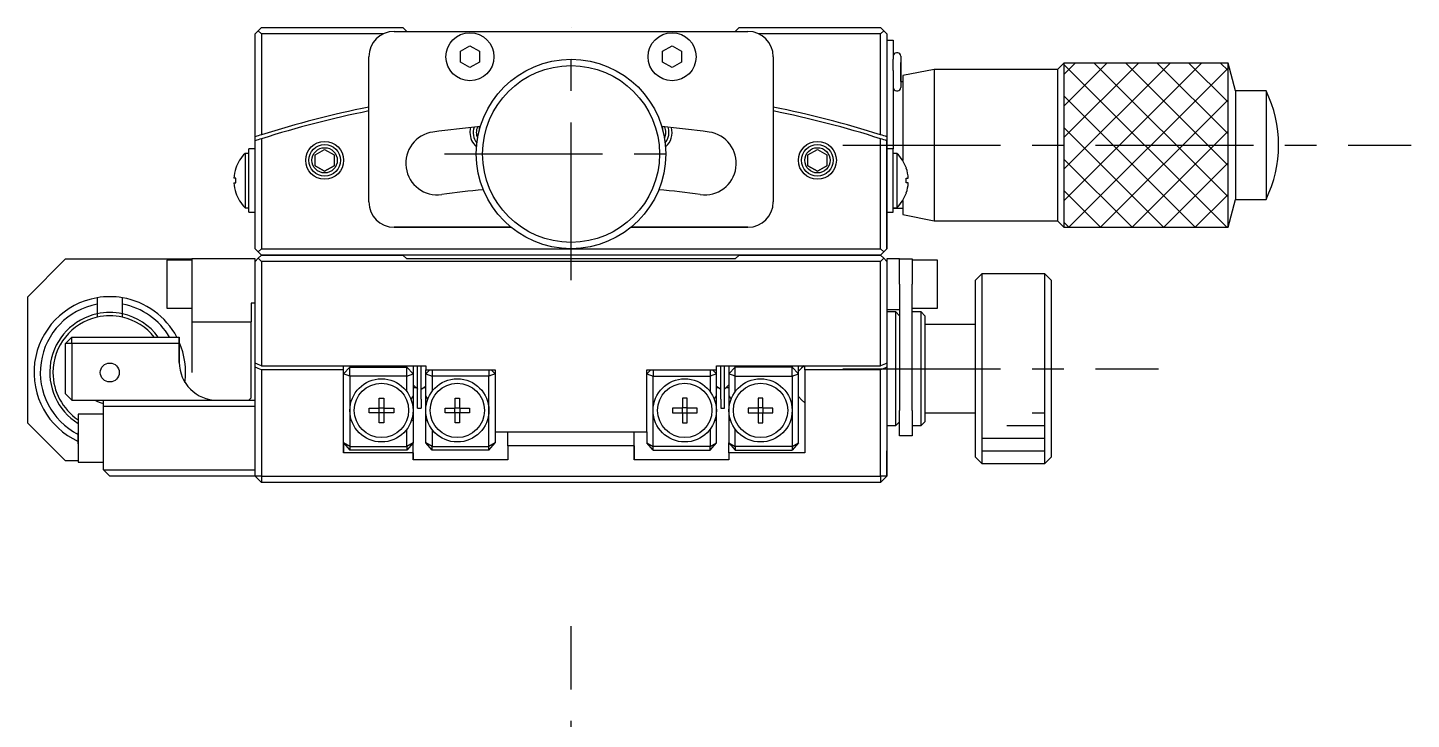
# Model space of a CAD drawing. Extents: x -40 to 380, y -7 to 261.
# Drawn here: x 103.4 to 212.9, y 206.5 to 261.3 of the extents above; entities that cross this region are included whole.
import ezdxf

# ---------------------------------------------------------------- set-up
doc = ezdxf.new("R2010")
doc.units = 0
doc.header["$LTSCALE"] = 10
doc.linetypes.add('CENTER', pattern=[2, 1.25, -0.25, 0.25, -0.25])
doc.layers.get('0').update_dxf_attribs({"linetype": 'CONTINUOUS'})
doc.layers.add('CENTER', color=1, linetype='CENTER')

msp = doc.modelspace()

# ---------------------------------------------------------------- linework, layer by layer
at = {"color": 7, "linetype": 'CONTINUOUS'}
for p, q in [((121.424617, 260.776966), (121.674617, 261.026966)), ((121.424617, 252.637744), (121.424617, 260.776966)), ((121.924617, 261.276966), (121.674617, 261.026966)), ((121.674617, 261.026966), (121.924617, 260.776966)), ((121.924617, 261.276966), (133.124617, 261.276966)), ((121.924617, 260.776966), (121.924617, 252.797544)), ((131.552837, 260.776966), (121.924617, 260.776966)), ((132.424617, 260.976966), (160.424617, 260.976966)), ((133.424617, 260.976966), (133.124617, 261.276966)), ((159.724617, 261.276966), (159.424617, 260.976966)), ((159.724617, 261.276966), (170.924617, 261.276966)), ((170.924617, 260.776966), (161.296396, 260.776966)), ((171.174617, 261.026966), (170.924617, 261.276966)), ((170.924617, 260.776966), (171.174617, 261.026966)), ((170.924617, 252.797544), (170.924617, 260.776966)), ((171.174617, 261.026966), (171.424617, 260.776966)), ((171.424617, 260.776966), (171.424617, 252.637744)), ((137.674617, 259.409979), (138.424617, 259.842992)), ((138.424617, 259.842992), (139.174617, 259.409979)), ((153.674617, 259.409979), (154.424617, 259.842992)), ((154.424617, 259.842992), (155.174617, 259.409979)), ((171.424617, 260.276966), (171.924617, 260.276966)), ((171.924617, 260.276966), (171.924617, 258.776966)), ((130.424617, 247.476966), (130.424617, 258.976966)), ((137.674617, 258.543953), (137.674617, 259.409979)), ((138.424617, 258.110941), (137.674617, 258.543953)), ((139.174617, 258.543953), (138.424617, 258.110941)), ((139.174617, 259.409979), (139.174617, 258.543953)), ((153.674617, 258.543953), (153.674617, 259.409979)), ((154.424617, 258.110941), (153.674617, 258.543953)), ((155.174617, 258.543953), (154.424617, 258.110941)), ((155.174617, 259.409979), (155.174617, 258.543953)), ((162.424617, 258.976966), (162.424617, 247.476966)), ((171.924617, 258.576966), (171.924617, 258.776966)), ((171.924617, 257.875042), (171.924617, 258.576966)), ((172.274617, 259.276966), (172.174617, 259.276966)), ((172.524617, 259.026966), (172.524617, 256.526966)), ((172.524617, 259.026966), (172.524617, 257.901966)), ((172.524617, 258.526966), (172.524617, 257.901966)), ((172.524617, 257.901966), (172.524617, 258.526966)), ((185.424623, 258.476965), (184.924621, 257.976962)), ((198.424624, 258.476965), (185.424623, 258.476965)), ((185.424623, 258.476965), (185.424623, 245.476967)), ((199.014112, 256.276966), (198.424624, 258.476965)), ((198.424624, 245.476967), (198.424624, 258.476965)), ((171.924617, 257.875042), (171.924617, 256.375042)), ((172.524617, 257.901966), (172.524617, 257.651966)), ((172.524617, 257.651966), (172.524617, 257.901966)), ((172.524617, 257.901966), (172.524617, 257.651966)), ((172.524617, 257.651966), (172.524617, 256.526966)), ((172.524617, 257.026966), (172.524617, 257.651966)), ((172.524617, 257.651966), (172.524617, 257.026966)), ((175.174616, 257.976962), (172.674617, 257.476963)), ((172.674617, 257.476963), (172.674617, 250.757314)), ((175.174616, 257.976962), (175.174616, 245.97697)), ((184.924621, 257.976962), (175.174616, 257.976962)), ((184.924621, 257.976962), (184.924621, 245.97697)), ((171.924617, 256.375042), (171.924617, 251.676966)), ((172.174617, 256.276966), (172.274617, 256.276966)), ((172.674617, 256.976966), (172.524617, 256.976966)), ((199.014112, 256.276966), (199.014112, 247.676966)), ((201.424623, 256.276966), (199.014112, 256.276966)), ((201.424623, 256.276966), (201.424623, 247.676966)), ((163.338529, 254.47694), (163.339383, 254.488367)), ((139.174617, 253.409979), (139.239516, 253.447449)), ((139.174617, 253.197253), (139.174617, 253.409979)), ((153.609717, 253.447449), (153.674617, 253.409979)), ((153.674617, 253.409979), (153.674617, 253.197253)), ((121.424617, 252.322407), (121.424617, 252.637744)), ((121.424617, 243.776966), (121.424617, 252.322407)), ((121.924617, 252.48286), (121.924617, 243.776966)), ((170.924617, 243.776966), (170.924617, 252.48286)), ((171.424617, 252.637744), (171.424617, 252.322407)), ((171.424617, 252.322407), (171.424617, 243.776966)), ((171.424617, 245.987644), (171.424617, 252.322407)), ((120.632369, 251.326966), (120.632369, 247.026966)), ((120.924617, 251.326966), (120.632369, 251.326966)), ((120.924617, 246.676966), (120.924617, 251.676966)), ((121.424617, 251.676966), (120.924617, 251.676966)), ((126.174617, 251.209979), (126.924617, 251.642992)), ((126.174617, 250.343953), (126.174617, 251.209979)), ((126.924617, 251.642992), (127.674617, 251.209979)), ((127.674617, 251.209979), (127.674617, 250.343953)), ((165.174617, 251.209979), (165.924617, 251.642992)), ((165.174617, 250.343953), (165.174617, 251.209979)), ((165.924617, 251.642992), (166.674617, 251.209979)), ((166.674617, 251.209979), (166.674617, 250.343953)), ((171.924617, 251.676966), (171.424617, 251.676966)), ((171.924617, 246.676966), (171.924617, 251.676966)), ((172.216864, 251.326966), (171.924617, 251.326966)), ((172.216864, 251.326966), (172.216864, 247.026966)), ((119.892636, 250.150355), (119.888097, 250.153775)), ((126.924617, 249.910941), (126.174617, 250.343953)), ((126.174617, 250.343953), (126.924617, 249.910941)), ((127.674617, 250.343953), (126.924617, 249.910941)), ((126.924617, 249.910941), (127.674617, 250.343953)), ((165.924617, 249.910941), (165.174617, 250.343953)), ((165.174617, 250.343953), (165.924617, 249.910941)), ((166.674617, 250.343953), (165.924617, 249.910941)), ((165.924617, 249.910941), (166.674617, 250.343953)), ((172.956597, 250.150355), (172.961136, 250.153775)), ((119.892636, 249.356966), (119.735436, 249.356966)), ((119.735436, 248.996966), (119.892636, 248.996966)), ((119.892636, 248.996966), (119.892636, 249.356966)), ((172.956597, 249.356966), (173.113797, 249.356966)), ((172.956597, 248.996966), (172.956597, 249.356966)), ((173.113797, 248.996966), (172.956597, 248.996966)), ((119.888097, 248.200157), (119.892636, 248.203578)), ((172.674617, 247.596618), (172.674617, 246.476969)), ((172.961136, 248.200157), (172.956597, 248.203578)), ((198.424624, 245.476967), (199.014112, 247.676966)), ((199.014112, 247.676966), (201.424623, 247.676966)), ((120.632369, 247.026966), (120.924617, 247.026966)), ((120.924617, 246.676966), (121.424617, 246.676966)), ((171.424617, 246.676966), (171.924617, 246.676966)), ((171.424617, 246.485889), (171.424617, 245.457092)), ((171.424617, 245.457092), (171.424617, 246.485889)), ((171.424617, 246.485889), (171.424617, 245.987644)), ((171.424617, 245.987644), (171.424617, 246.485889)), ((171.924617, 247.026966), (172.216864, 247.026966)), ((171.924617, 246.976966), (172.674617, 246.976966)), ((172.674617, 246.476969), (175.174616, 245.97697)), ((141.669619, 245.476966), (132.424617, 245.476966)), ((132.424617, 245.476966), (141.669619, 245.476966)), ((160.424617, 245.476966), (151.179614, 245.476966)), ((151.179614, 245.476966), (160.424617, 245.476966)), ((171.424617, 245.457092), (171.424617, 245.987644)), ((171.424617, 245.987644), (171.424617, 245.457092)), ((171.424617, 243.776966), (171.424617, 245.987644)), ((175.174616, 245.97697), (184.924621, 245.97697)), ((184.924621, 245.97697), (185.424623, 245.476967)), ((185.424623, 245.476967), (198.424624, 245.476967)), ((121.674617, 243.526966), (121.424617, 243.776966)), ((121.924617, 243.776966), (121.674617, 243.526966)), ((121.674617, 243.526966), (121.924617, 243.276966)), ((121.924617, 243.276966), (121.674617, 243.026966)), ((121.924617, 243.776966), (146.424617, 243.776966)), ((121.924617, 243.276966), (133.124617, 243.276966)), ((133.124617, 243.276966), (121.924617, 243.276966)), ((133.424617, 242.976966), (133.124617, 243.276966)), ((159.724617, 243.276966), (133.124617, 243.276966)), ((146.424617, 243.776966), (170.924617, 243.776966)), ((159.724617, 243.276966), (159.424617, 242.976966)), ((159.724617, 243.276966), (170.924617, 243.276966)), ((170.924617, 243.276966), (159.724617, 243.276966)), ((171.174617, 243.526966), (170.924617, 243.776966)), ((170.924617, 243.276966), (171.174617, 243.526966)), ((170.924617, 243.276966), (171.174617, 243.526966)), ((170.924617, 243.276966), (171.174617, 243.026966)), ((171.424617, 243.776966), (171.174617, 243.526966)), ((171.174617, 243.526966), (171.424617, 243.776966)), ((106.424617, 242.976966), (103.424617, 239.976966)), ((106.424617, 242.976966), (116.424617, 242.976966)), ((114.424617, 242.876966), (114.424617, 239.076966)), ((116.424617, 242.876966), (114.424617, 242.876966)), ((116.424617, 242.976966), (116.424617, 237.976966)), ((121.424617, 242.976966), (116.424617, 242.976966)), ((121.424617, 242.776966), (121.674617, 243.026966)), ((121.424617, 242.776966), (121.424617, 242.976966)), ((121.424617, 236.276961), (121.424617, 242.776966)), ((121.674617, 243.026966), (121.924617, 242.776966)), ((121.924617, 242.776966), (121.924617, 234.517915)), ((170.924617, 242.776966), (121.924617, 242.776966)), ((159.424617, 242.976966), (133.424617, 242.976966)), ((170.924617, 242.776966), (171.174617, 243.026966)), ((170.924617, 234.517915), (170.924617, 242.776966)), ((171.174617, 243.026966), (171.424617, 242.776966)), ((171.424617, 242.976966), (171.424617, 242.776966)), ((172.424617, 242.976966), (171.424617, 242.976966)), ((171.424617, 242.776966), (171.424617, 236.276966)), ((172.424617, 240.976966), (172.424617, 242.976966)), ((172.424617, 242.976966), (173.424617, 242.976966)), ((173.424617, 242.976966), (173.424617, 240.976966)), ((175.424617, 242.876966), (173.424617, 242.876966)), ((175.424617, 239.076966), (175.424617, 242.876966)), ((172.424617, 240.976966), (172.424617, 230.976966)), ((173.424617, 230.976966), (173.424617, 240.976966)), ((178.924617, 241.776966), (178.424617, 241.276966)), ((178.424617, 227.276966), (178.424617, 241.276966)), ((178.924617, 241.776966), (178.924617, 226.776966)), ((183.924617, 241.776966), (178.924617, 241.776966)), ((183.924617, 226.776966), (183.924617, 241.776966)), ((184.424617, 241.276966), (183.924617, 241.776966)), ((184.424617, 241.276966), (184.424617, 227.276966)), ((184.424617, 241.276966), (184.424617, 234.276966)), ((103.424617, 229.976966), (103.424617, 239.976966)), ((108.924617, 239.893046), (108.924617, 239.385293)), ((110.924617, 239.385293), (110.924617, 239.893046)), ((108.924617, 239.385293), (108.924617, 238.62051)), ((110.924617, 238.62051), (110.924617, 239.385293)), ((114.424617, 239.076966), (116.424617, 239.076966)), ((121.124617, 239.476966), (121.124617, 237.976966)), ((121.424617, 239.476966), (121.124617, 239.476966)), ((171.424617, 238.976966), (172.424617, 238.976966)), ((172.124617, 238.776966), (171.424617, 238.776966)), ((172.124617, 229.776966), (172.124617, 238.776966)), ((172.424617, 238.476966), (172.124617, 238.776966)), ((173.424617, 239.076966), (175.424617, 239.076966)), ((174.124617, 238.776966), (173.424617, 238.776966)), ((174.124617, 229.776966), (174.124617, 238.776966)), ((174.424617, 238.476966), (174.124617, 238.776966)), ((108.924617, 238.62051), (108.924617, 238.364448)), ((110.924617, 238.364448), (110.924617, 238.62051)), ((116.424617, 237.976966), (121.124617, 237.976966)), ((116.424617, 237.976966), (116.424617, 233.976966)), ((121.124617, 233.976966), (121.124617, 237.976966)), ((174.424617, 238.476966), (174.424617, 230.076966)), ((174.424617, 238.476966), (174.424617, 237.776966)), ((178.424617, 237.776966), (174.424617, 237.776966)), ((106.424617, 236.276966), (106.924617, 236.776966)), ((106.924617, 236.776966), (115.424617, 236.776966)), ((106.924617, 236.276966), (106.924617, 236.776966)), ((115.424617, 236.776966), (115.424617, 236.276966)), ((115.424617, 236.276966), (115.424617, 236.776966)), ((106.424617, 232.276966), (106.424617, 236.276966)), ((106.924617, 236.276966), (106.424617, 236.276966)), ((106.924617, 236.276966), (106.924617, 231.776966)), ((115.424617, 236.276966), (106.924617, 236.276966)), ((115.424617, 234.776966), (115.424617, 236.276966)), ((115.424617, 236.276966), (115.424617, 234.776966)), ((121.424617, 234.72644), (121.424617, 236.276961)), ((171.424617, 236.276966), (171.424617, 234.72644)), ((121.424617, 234.401834), (121.424617, 234.72644)), ((121.424617, 225.776966), (121.424617, 234.401834)), ((121.924617, 234.517915), (134.924617, 234.517915)), ((128.424617, 234.192159), (128.424617, 234.517915)), ((128.924617, 234.387639), (128.424617, 233.86024)), ((128.924617, 234.517915), (128.924617, 234.387639)), ((128.924617, 233.69002), (128.924617, 234.387639)), ((128.924617, 234.387639), (133.424617, 234.387639)), ((133.424617, 234.387639), (133.424617, 234.517915)), ((133.424617, 233.69002), (133.424617, 234.387639)), ((133.924617, 233.86024), (133.424617, 234.387639)), ((133.924617, 234.517915), (133.924617, 233.86024)), ((134.274617, 231.856836), (134.274617, 234.517915)), ((134.574617, 231.856836), (134.574617, 234.517915)), ((134.924617, 234.517915), (134.924617, 234.192159)), ((157.924617, 234.517915), (170.924617, 234.517915)), ((157.924617, 234.192159), (157.924617, 234.517915)), ((158.274617, 231.856836), (158.274617, 234.517915)), ((158.574617, 231.856836), (158.574617, 234.517915)), ((158.924617, 234.517915), (158.924617, 233.86024)), ((158.924617, 233.86024), (159.424617, 234.387639)), ((159.424617, 234.387639), (159.424617, 234.517915)), ((163.924617, 234.387639), (159.424617, 234.387639)), ((159.424617, 233.69002), (159.424617, 234.387639)), ((163.924617, 234.517915), (163.924617, 234.387639)), ((163.924617, 234.387639), (164.424617, 233.86024)), ((163.924617, 233.69002), (163.924617, 234.387639)), ((164.424617, 233.86024), (164.424617, 234.517915)), ((164.865565, 234.517915), (164.674617, 234.326966)), ((164.924617, 234.192159), (164.924617, 234.517915)), ((171.424617, 234.72644), (171.424617, 234.401834)), ((171.424617, 234.401834), (171.424617, 225.776966)), ((121.124617, 231.976966), (121.124617, 233.976966)), ((121.924617, 234.192159), (121.924617, 225.776966)), ((128.424617, 234.192159), (121.924617, 234.192159)), ((128.424617, 227.612423), (128.424617, 234.192159)), ((128.924617, 233.69002), (128.424617, 233.86024)), ((128.924617, 233.69002), (128.924617, 230.976966)), ((133.424617, 233.69002), (128.924617, 233.69002)), ((133.424617, 233.69002), (133.924617, 233.86024)), ((133.424617, 232.476966), (133.424617, 233.69002)), ((133.924617, 233.86024), (133.924617, 232.137496)), ((135.239254, 234.192199), (134.924617, 233.86024)), ((134.924617, 233.86024), (134.924617, 234.192159)), ((134.924617, 234.192159), (140.424617, 234.192159)), ((134.924617, 233.86024), (135.424617, 233.69002)), ((134.924617, 232.137496), (134.924617, 233.86024)), ((135.424617, 234.192159), (135.424617, 233.69002)), ((135.424617, 233.69002), (135.424617, 232.476966)), ((139.924617, 233.69002), (135.424617, 233.69002)), ((139.924617, 234.192159), (139.924617, 233.69002)), ((140.424617, 233.86024), (139.924617, 233.69002)), ((139.924617, 230.976966), (139.924617, 233.69002)), ((140.424617, 233.86024), (140.109979, 234.192199)), ((140.424617, 234.192159), (140.424617, 229.276966)), ((152.424617, 233.86024), (152.739254, 234.192199)), ((152.424617, 234.192159), (157.924617, 234.192159)), ((152.424617, 229.276966), (152.424617, 234.192159)), ((152.424617, 233.86024), (152.924617, 233.69002)), ((152.924617, 234.192159), (152.924617, 233.69002)), ((152.924617, 230.976966), (152.924617, 233.69002)), ((152.924617, 233.69002), (157.424617, 233.69002)), ((157.424617, 234.192159), (157.424617, 233.69002)), ((157.924617, 233.86024), (157.424617, 233.69002)), ((157.424617, 233.69002), (157.424617, 232.476966)), ((157.609979, 234.192199), (157.924617, 233.86024)), ((157.924617, 233.86024), (157.924617, 234.192159)), ((157.924617, 232.137496), (157.924617, 233.86024)), ((159.424617, 233.69002), (158.924617, 233.86024)), ((158.924617, 233.86024), (158.924617, 232.137496)), ((159.424617, 232.476966), (159.424617, 233.69002)), ((159.424617, 233.69002), (163.924617, 233.69002)), ((163.924617, 233.69002), (164.424617, 233.86024)), ((163.924617, 233.69002), (163.924617, 230.976966)), ((164.674617, 234.326966), (164.424617, 234.076966)), ((164.424617, 228.399466), (164.424617, 233.86024)), ((170.924617, 234.192159), (164.924617, 234.192159)), ((164.924617, 234.192159), (164.924617, 227.612423)), ((170.924617, 225.776966), (170.924617, 234.192159)), ((184.424617, 234.276966), (184.424617, 227.276966)), ((106.924617, 231.776966), (106.424617, 232.276966)), ((133.924617, 233.007468), (134.261942, 232.68321)), ((134.164409, 232.776966), (133.924617, 232.776966)), ((134.26194, 232.683212), (134.274607, 232.671903)), ((134.574747, 232.650214), (134.924612, 232.886562)), ((134.924617, 232.776966), (134.786075, 232.776966)), ((158.063147, 232.776966), (157.924617, 232.776966)), ((157.924636, 232.88655), (158.274529, 232.650196)), ((158.574664, 232.671934), (158.58729, 232.683209)), ((158.587292, 232.68321), (158.924617, 233.007468)), ((158.924617, 232.776966), (158.684825, 232.776966)), ((106.924617, 231.776966), (109.424617, 231.776966)), ((109.424617, 231.776966), (121.424617, 231.776966)), ((109.424617, 231.276966), (109.424617, 231.776966)), ((121.424617, 231.276966), (109.424617, 231.276966)), ((109.424617, 226.276966), (109.424617, 231.276966)), ((120.924617, 231.776966), (121.124617, 231.976966)), ((130.451228, 231.156966), (131.244617, 231.156966)), ((130.451228, 230.796966), (130.451228, 231.156966)), ((131.228881, 230.796966), (131.228881, 231.156966)), ((131.244617, 231.950355), (131.604617, 231.950355)), ((131.244617, 231.156966), (131.244617, 231.950355)), ((131.244617, 231.172701), (131.604617, 231.172701)), ((131.604617, 231.950355), (131.604617, 231.156966)), ((131.604617, 231.156966), (132.398005, 231.156966)), ((131.620352, 231.156966), (131.620352, 230.796966)), ((132.398005, 231.156966), (132.398005, 230.796966)), ((133.924617, 232.137496), (133.755486, 231.879875)), ((133.924617, 232.137496), (133.924617, 230.976966)), ((134.274617, 231.165853), (134.274617, 231.856836)), ((134.274617, 231.165853), (134.574617, 231.165853)), ((134.574617, 231.856836), (134.574617, 231.165853)), ((134.924617, 230.976966), (134.924617, 232.137496)), ((135.093747, 231.879875), (134.924617, 232.137496)), ((136.451228, 231.156966), (137.244617, 231.156966)), ((136.451228, 230.796966), (136.451228, 231.156966)), ((137.228881, 230.796966), (137.228881, 231.156966)), ((137.244617, 231.950355), (137.604617, 231.950355)), ((137.244617, 231.156966), (137.244617, 231.950355)), ((137.244617, 231.172701), (137.604617, 231.172701)), ((137.604617, 231.950355), (137.604617, 231.156966)), ((137.604617, 231.156966), (138.398005, 231.156966)), ((137.620352, 231.156966), (137.620352, 230.796966)), ((138.398005, 231.156966), (138.398005, 230.796966)), ((155.244617, 231.156966), (154.451228, 231.156966)), ((154.451228, 231.156966), (154.451228, 230.796966)), ((155.228881, 231.156966), (155.228881, 230.796966)), ((155.604617, 231.950355), (155.244617, 231.950355)), ((155.244617, 231.950355), (155.244617, 231.156966)), ((155.604617, 231.172701), (155.244617, 231.172701)), ((155.604617, 231.156966), (155.604617, 231.950355)), ((156.398005, 231.156966), (155.604617, 231.156966)), ((155.620352, 230.796966), (155.620352, 231.156966)), ((156.398005, 230.796966), (156.398005, 231.156966)), ((157.755486, 231.879875), (157.924617, 232.137496)), ((157.924617, 230.976966), (157.924617, 232.137496)), ((158.274617, 231.856836), (158.274617, 231.165853)), ((158.274617, 231.165853), (158.574617, 231.165853)), ((158.574617, 231.165853), (158.574617, 231.856836)), ((158.924617, 232.137496), (159.093747, 231.879875)), ((158.924617, 232.137496), (158.924617, 230.976966)), ((161.244617, 231.156966), (160.451228, 231.156966)), ((160.451228, 231.156966), (160.451228, 230.796966)), ((161.228881, 231.156966), (161.228881, 230.796966)), ((161.604617, 231.950355), (161.244617, 231.950355)), ((161.244617, 231.950355), (161.244617, 231.156966)), ((161.604617, 231.172701), (161.244617, 231.172701)), ((161.604617, 231.156966), (161.604617, 231.950355)), ((162.398005, 231.156966), (161.604617, 231.156966)), ((161.620352, 230.796966), (161.620352, 231.156966)), ((162.398005, 230.796966), (162.398005, 231.156966)), ((164.424617, 232.076966), (164.674617, 231.826966)), ((164.674617, 231.826966), (164.924617, 231.576966)), ((103.424617, 229.976966), (106.424617, 226.976966)), ((107.424617, 230.676966), (107.424617, 226.876966)), ((109.424617, 230.676966), (107.424617, 230.676966)), ((128.924617, 230.976966), (128.924617, 228.110057)), ((131.244617, 230.796966), (130.451228, 230.796966)), ((131.244617, 230.003578), (131.244617, 230.796966)), ((131.604617, 230.781231), (131.244617, 230.781231)), ((131.604617, 230.003578), (131.244617, 230.003578)), ((131.604617, 230.796966), (131.604617, 230.003578)), ((132.398005, 230.796966), (131.604617, 230.796966)), ((133.806185, 230.217668), (133.924617, 230.140904)), ((133.924617, 230.976966), (133.924617, 230.140904)), ((133.924617, 230.140904), (133.924617, 228.399466)), ((134.924617, 230.140904), (134.924617, 230.976966)), ((134.924617, 230.140904), (135.043048, 230.217668)), ((134.924617, 228.399466), (134.924617, 230.140904)), ((137.244617, 230.796966), (136.451228, 230.796966)), ((137.244617, 230.003578), (137.244617, 230.796966)), ((137.604617, 230.781231), (137.244617, 230.781231)), ((137.604617, 230.003578), (137.244617, 230.003578)), ((137.604617, 230.796966), (137.604617, 230.003578)), ((138.398005, 230.796966), (137.604617, 230.796966)), ((139.924617, 228.110057), (139.924617, 230.976966)), ((152.924617, 228.110057), (152.924617, 230.976966)), ((154.451228, 230.796966), (155.244617, 230.796966)), ((155.244617, 230.796966), (155.244617, 230.003578)), ((155.244617, 230.781231), (155.604617, 230.781231)), ((155.244617, 230.003578), (155.604617, 230.003578)), ((155.604617, 230.003578), (155.604617, 230.796966)), ((155.604617, 230.796966), (156.398005, 230.796966)), ((157.924617, 230.140904), (157.806185, 230.217668)), ((157.924617, 230.140904), (157.924617, 230.976966)), ((157.924617, 228.399466), (157.924617, 230.140904)), ((158.924617, 230.976966), (158.924617, 230.140904)), ((159.043048, 230.217668), (158.924617, 230.140904)), ((158.924617, 230.140904), (158.924617, 228.399466)), ((160.451228, 230.796966), (161.244617, 230.796966)), ((161.244617, 230.796966), (161.244617, 230.003578)), ((161.244617, 230.781231), (161.604617, 230.781231)), ((161.244617, 230.003578), (161.604617, 230.003578)), ((161.604617, 230.003578), (161.604617, 230.796966)), ((161.604617, 230.796966), (162.398005, 230.796966)), ((163.924617, 230.976966), (163.924617, 228.110057)), ((172.124617, 229.776966), (172.424617, 230.076966)), ((172.424617, 228.976966), (172.424617, 230.976966)), ((173.424617, 230.976966), (173.424617, 228.976966)), ((174.124617, 229.776966), (174.424617, 230.076966)), ((174.424617, 230.776966), (178.424617, 230.776966)), ((174.424617, 230.675888), (174.424617, 230.076966)), ((107.424617, 228.343953), (107.424617, 229.209979)), ((133.424617, 228.110057), (133.424617, 229.476966)), ((135.424617, 229.476966), (135.424617, 228.110057)), ((140.424617, 229.276966), (140.424617, 228.399466)), ((140.424617, 229.276966), (152.424617, 229.276966)), ((141.424617, 228.166001), (141.424617, 229.276966)), ((151.424617, 227.057754), (151.424617, 229.276966)), ((151.424617, 228.166001), (151.424617, 229.276966)), ((151.424617, 228.166001), (151.424617, 229.276966)), ((152.424617, 229.276966), (152.424617, 228.399466)), ((157.424617, 229.476966), (157.424617, 228.110057)), ((159.424617, 228.110057), (159.424617, 229.476966)), ((171.424617, 229.776966), (172.124617, 229.776966)), ((173.424617, 228.976966), (172.424617, 228.976966)), ((173.424617, 229.776966), (174.124617, 229.776966)), ((128.924617, 228.110057), (128.424617, 228.399466)), ((128.424617, 228.399466), (128.924617, 227.824422)), ((128.424617, 227.612423), (128.424617, 228.399466)), ((128.424617, 228.399466), (128.424617, 227.612423)), ((128.924617, 228.110057), (133.424617, 228.110057)), ((128.924617, 228.110057), (128.924617, 227.824422)), ((133.424617, 227.824422), (128.924617, 227.824422)), ((133.924617, 228.399466), (133.424617, 227.824422)), ((133.924617, 228.399466), (133.424617, 228.110057)), ((133.424617, 228.110057), (133.424617, 227.824422)), ((133.924617, 227.057754), (133.924617, 228.399466)), ((133.924617, 227.612423), (133.924617, 228.399466)), ((133.924617, 227.612423), (133.924617, 228.399466)), ((135.424617, 228.110057), (134.924617, 228.399466)), ((135.424617, 227.824422), (134.924617, 228.399466)), ((135.424617, 228.110057), (139.924617, 228.110057)), ((135.424617, 227.824422), (135.424617, 228.110057)), ((139.924617, 227.824422), (135.424617, 227.824422)), ((140.424617, 228.399466), (139.924617, 228.110057)), ((139.924617, 227.824422), (140.424617, 228.399466)), ((139.924617, 227.824422), (139.924617, 228.110057)), ((141.424617, 228.166001), (141.424617, 227.057754)), ((151.424617, 228.166001), (141.424617, 228.166001)), ((151.424617, 227.057754), (151.424617, 228.166001)), ((151.424617, 228.166001), (151.424617, 227.057754)), ((152.424617, 228.399466), (152.924617, 228.110057)), ((152.924617, 227.824422), (152.424617, 228.399466)), ((157.424617, 228.110057), (152.924617, 228.110057)), ((152.924617, 227.824422), (152.924617, 228.110057)), ((152.924617, 227.824422), (157.424617, 227.824422)), ((157.424617, 228.110057), (157.924617, 228.399466)), ((157.424617, 227.824422), (157.924617, 228.399466)), ((157.424617, 227.824422), (157.424617, 228.110057)), ((158.924617, 228.399466), (159.424617, 227.824422)), ((158.924617, 228.399466), (159.424617, 228.110057)), ((158.924617, 227.612423), (158.924617, 228.399466)), ((163.924617, 228.110057), (159.424617, 228.110057)), ((159.424617, 228.110057), (159.424617, 227.824422)), ((159.424617, 227.824422), (163.924617, 227.824422)), ((163.924617, 228.110057), (164.424617, 228.399466)), ((164.424617, 228.399466), (163.924617, 227.824422)), ((163.924617, 228.110057), (163.924617, 227.824422)), ((171.424617, 225.776966), (171.424617, 227.776971)), ((107.424617, 226.976966), (106.424617, 226.976966)), ((107.424617, 226.876966), (109.424617, 226.876966)), ((133.924617, 227.612423), (128.424617, 227.612423)), ((133.924617, 227.057754), (133.924617, 227.612423)), ((133.924617, 227.612423), (133.924617, 227.057754)), ((141.424617, 227.057754), (133.924617, 227.057754)), ((158.924617, 227.057754), (151.424617, 227.057754)), ((158.924617, 227.612423), (158.924617, 227.057754)), ((164.924617, 227.612423), (158.924617, 227.612423)), ((178.424617, 227.276966), (178.924617, 226.776966)), ((178.924617, 226.776966), (183.924617, 226.776966)), ((183.924617, 226.776966), (184.424617, 227.276966)), ((109.924617, 225.776966), (109.424617, 226.276966)), ((109.424617, 226.276966), (121.424617, 226.276966)), ((121.424617, 225.776966), (109.924617, 225.776966)), ((121.924617, 225.776966), (121.424617, 225.776966)), ((121.424617, 225.776966), (121.924617, 225.276966)), ((121.924617, 225.776966), (170.924617, 225.776966)), ((121.924617, 225.776966), (121.924617, 225.276966)), ((171.424617, 225.776966), (170.924617, 225.276966)), ((170.924617, 225.776966), (170.924617, 225.276966)), ((171.424617, 225.776966), (170.924617, 225.776966)), ((170.924617, 225.276966), (171.424617, 225.776966)), ((170.924617, 225.276966), (121.924617, 225.276966))]:
    msp.add_line(p, q, dxfattribs=at)
at = {"color": 3, "linetype": 'CONTINUOUS'}
for p, q in [((185.424623, 257.572277), (186.329311, 258.476965)), ((185.424623, 255.072277), (188.829311, 258.476965)), ((185.424623, 252.572277), (191.329311, 258.476965)), ((185.424623, 250.072277), (193.829311, 258.476965)), ((185.424623, 247.572277), (196.329311, 258.476965)), ((187.821449, 258.476965), (198.424624, 247.87379)), ((190.321449, 258.476965), (198.424624, 250.37379)), ((192.821449, 258.476965), (198.424624, 252.87379)), ((195.321449, 258.476965), (198.424624, 255.37379)), ((197.821449, 258.476965), (198.424624, 257.87379)), ((185.424623, 258.373791), (198.321447, 245.476967)), ((185.829313, 245.476967), (198.424624, 258.072278)), ((185.424623, 255.873791), (195.821447, 245.476967)), ((188.329313, 245.476967), (198.424624, 255.572278)), ((185.424623, 253.373791), (193.321447, 245.476967)), ((190.829313, 245.476967), (198.424624, 253.072278)), ((185.424623, 250.873791), (190.821447, 245.476967)), ((193.329313, 245.476967), (198.424624, 250.572278)), ((185.424623, 248.373791), (188.321447, 245.476967)), ((195.829313, 245.476967), (198.424624, 248.072278)), ((185.424623, 245.873791), (185.821447, 245.476967)), ((198.329313, 245.476967), (198.424624, 245.572278)), ((182.924617, 230.776966), (183.924617, 230.776966)), ((180.924617, 229.776966), (183.924617, 229.776966)), ((178.924617, 228.776966), (183.924617, 228.776966)), ((178.924617, 227.776966), (183.924617, 227.776966))]:
    msp.add_line(p, q, dxfattribs=at)
at = {"color": 7, "linetype": 'CONTINUOUS'}
for centre, radius in [((138.424617, 258.976966), 1.9), ((154.424617, 258.976966), 1.9), ((146.424617, 251.276966), 7.5), ((146.424617, 251.276966), 7), ((126.924617, 250.776966), 1.25), ((165.924617, 250.776966), 1.25), ((126.924617, 250.776966), 1), ((165.924617, 250.776966), 1), ((109.924617, 233.976966), 0.75), ((131.424617, 230.976966), 2.5), ((137.424617, 230.976966), 2.5), ((155.424617, 230.976966), 2.5), ((161.424617, 230.976966), 2.5), ((131.424617, 230.976966), 2.15), ((137.424617, 230.976966), 2.15), ((155.424617, 230.976966), 2.15), ((161.424617, 230.976966), 2.15)]:
    msp.add_circle(centre, radius, dxfattribs=at)
at = {"color": 3, "linetype": 'CONTINUOUS'}
for centre in [(126.924617, 250.776966), (165.924617, 250.776966)]:
    msp.add_circle(centre, 1.5, dxfattribs=at)
at = {"color": 7, "linetype": 'CONTINUOUS'}
for centre, radius, start, end in [((132.424617, 258.976966), 2, 90, 180), ((160.424617, 258.976966), 2, 0, 90), ((172.174617, 259.026966), 0.25, 90, 180), ((172.274617, 259.026966), 0.25, 0, 90), ((172.174617, 256.526966), 0.25, 180, 270), ((172.274617, 256.526966), 0.25, 270, 0), ((192.679622, 251.976966), 9.745001, 333.816209, 26.183791), ((146.424617, 175.276966), 81, 101.392608, 107.605966), ((146.424617, 175.276966), 81.3, 101.350009, 107.538886), ((146.424617, 175.276966), 81.3, 72.461114, 78.649991), ((146.424617, 175.276966), 81, 72.394034, 78.607392), ((135.847461, 250.537339), 2.5, 98, 278), ((146.424617, 175.276966), 78.5, 95.247081, 98), ((139.924617, 252.976966), 1.25, 160.181139, 220.703171), ((139.924617, 252.976966), 1, 153.18274, 180), ((139.924617, 252.976966), 1, 180, 206.545812), ((146.424617, 175.276966), 78.5, 82, 84.752919), ((152.924617, 252.976966), 1, 333.454188, 26.81726), ((152.924617, 252.976966), 1.25, 319.296829, 0), ((152.924617, 252.976966), 1.25, 0, 19.818861), ((157.001772, 250.537339), 2.5, 262, 82), ((146.424617, 175.276966), 81, 107.605966, 107.977409), ((146.424617, 175.276966), 81.3, 107.538886, 107.908818), ((146.424617, 175.276966), 81.3, 72.091182, 72.461114), ((146.424617, 175.276966), 81, 72.022591, 72.394034), ((122.724617, 249.176966), 3, 134.220044, 160.997892), ((170.124617, 249.176966), 3, 19.002108, 45.779956), ((122.724617, 249.176966), 2.994595, 161.031491, 176.553971), ((170.124617, 249.176966), 2.994595, 3.446029, 18.968509), ((122.724617, 249.176966), 2.994595, 183.446029, 198.968509), ((170.124617, 249.176966), 2.994595, 341.031491, 356.553971), ((122.724617, 249.176966), 3, 199.002108, 225.779956), ((132.424617, 247.476966), 2, 180, 270), ((146.424617, 175.276966), 73.5, 95.422746, 98), ((146.424617, 175.276966), 73.5, 82, 84.577254), ((160.424617, 247.476966), 2, 270, 0), ((170.124617, 249.176966), 3, 314.220044, 340.997892), ((109.924617, 233.976966), 6, 99.594068, 245.375682), ((109.924617, 233.976966), 6, 80.405932, 99.594068), ((109.924617, 233.976966), 6, 27.818139, 80.405932), ((109.924617, 233.976966), 5.5, 100.475682, 242.964297), ((109.924617, 233.976966), 4.75, 77.846803, 102.153197), ((109.924617, 233.976966), 5.5, 30.603295, 79.524318), ((109.924617, 233.976966), 4.75, 102.153197, 238.243125), ((109.924617, 233.976966), 4.5, 102.839588, 180), ((109.924617, 233.976966), 4.75, 36.119668, 77.846803), ((109.924617, 233.976966), 4.5, 38.478595, 77.160412), ((109.924617, 233.976966), 6, 352.539397, 23.556464), ((118.424617, 234.776966), 3, 180, 270), ((96.924617, 175.276966), 64.3, 67.119993, 67.602723), ((96.924617, 175.276966), 64, 67.006606, 67.491995), ((195.924617, 175.276966), 64.3, 112.397277, 112.880007), ((195.924617, 175.276966), 64, 112.508005, 112.993394), ((109.924617, 233.976966), 4.5, 180, 236.251007), ((109.924617, 233.976966), 2.499996, 241.642533, 258.463022)]:
    msp.add_arc(centre, radius, start, end, dxfattribs=at)
at = {"color": 3, "linetype": 'CONTINUOUS'}
for centre, radius, start, end in [((139.924617, 252.976966), 1.5, 164.662878, 180), ((139.924617, 252.976966), 1.5, 180, 229.266565), ((152.924617, 252.976966), 1.5, 310.733435, 15.337122), ((109.924617, 233.976966), 4.75, 102.153197, 238.243136), ((109.924617, 233.976966), 4.5, 102.839588, 180), ((109.924617, 233.976966), 4.5, 77.160412, 102.839588), ((109.924617, 233.976966), 4.75, 36.119668, 77.846803), ((109.924617, 233.976966), 4.5, 38.478595, 77.160412), ((109.924617, 233.976966), 4.5, 180, 236.251004)]:
    msp.add_arc(centre, radius, start, end, dxfattribs=at)
at = {"layer": 'CENTER', "color": 1, "linetype": 'CENTER'}
for p, q in [((146.424617, 241.276966), (146.424617, 261.276966)), ((167.92462, 251.976966), (212.92462, 251.976966)), ((136.424617, 251.276966), (156.424617, 251.276966)), ((167.92462, 234.276966), (192.92462, 234.276966)), ((146.424617, 188.893501), (146.424617, 213.893501))]:
    msp.add_line(p, q, dxfattribs=at)

doc.saveas('drawing.dxf')
